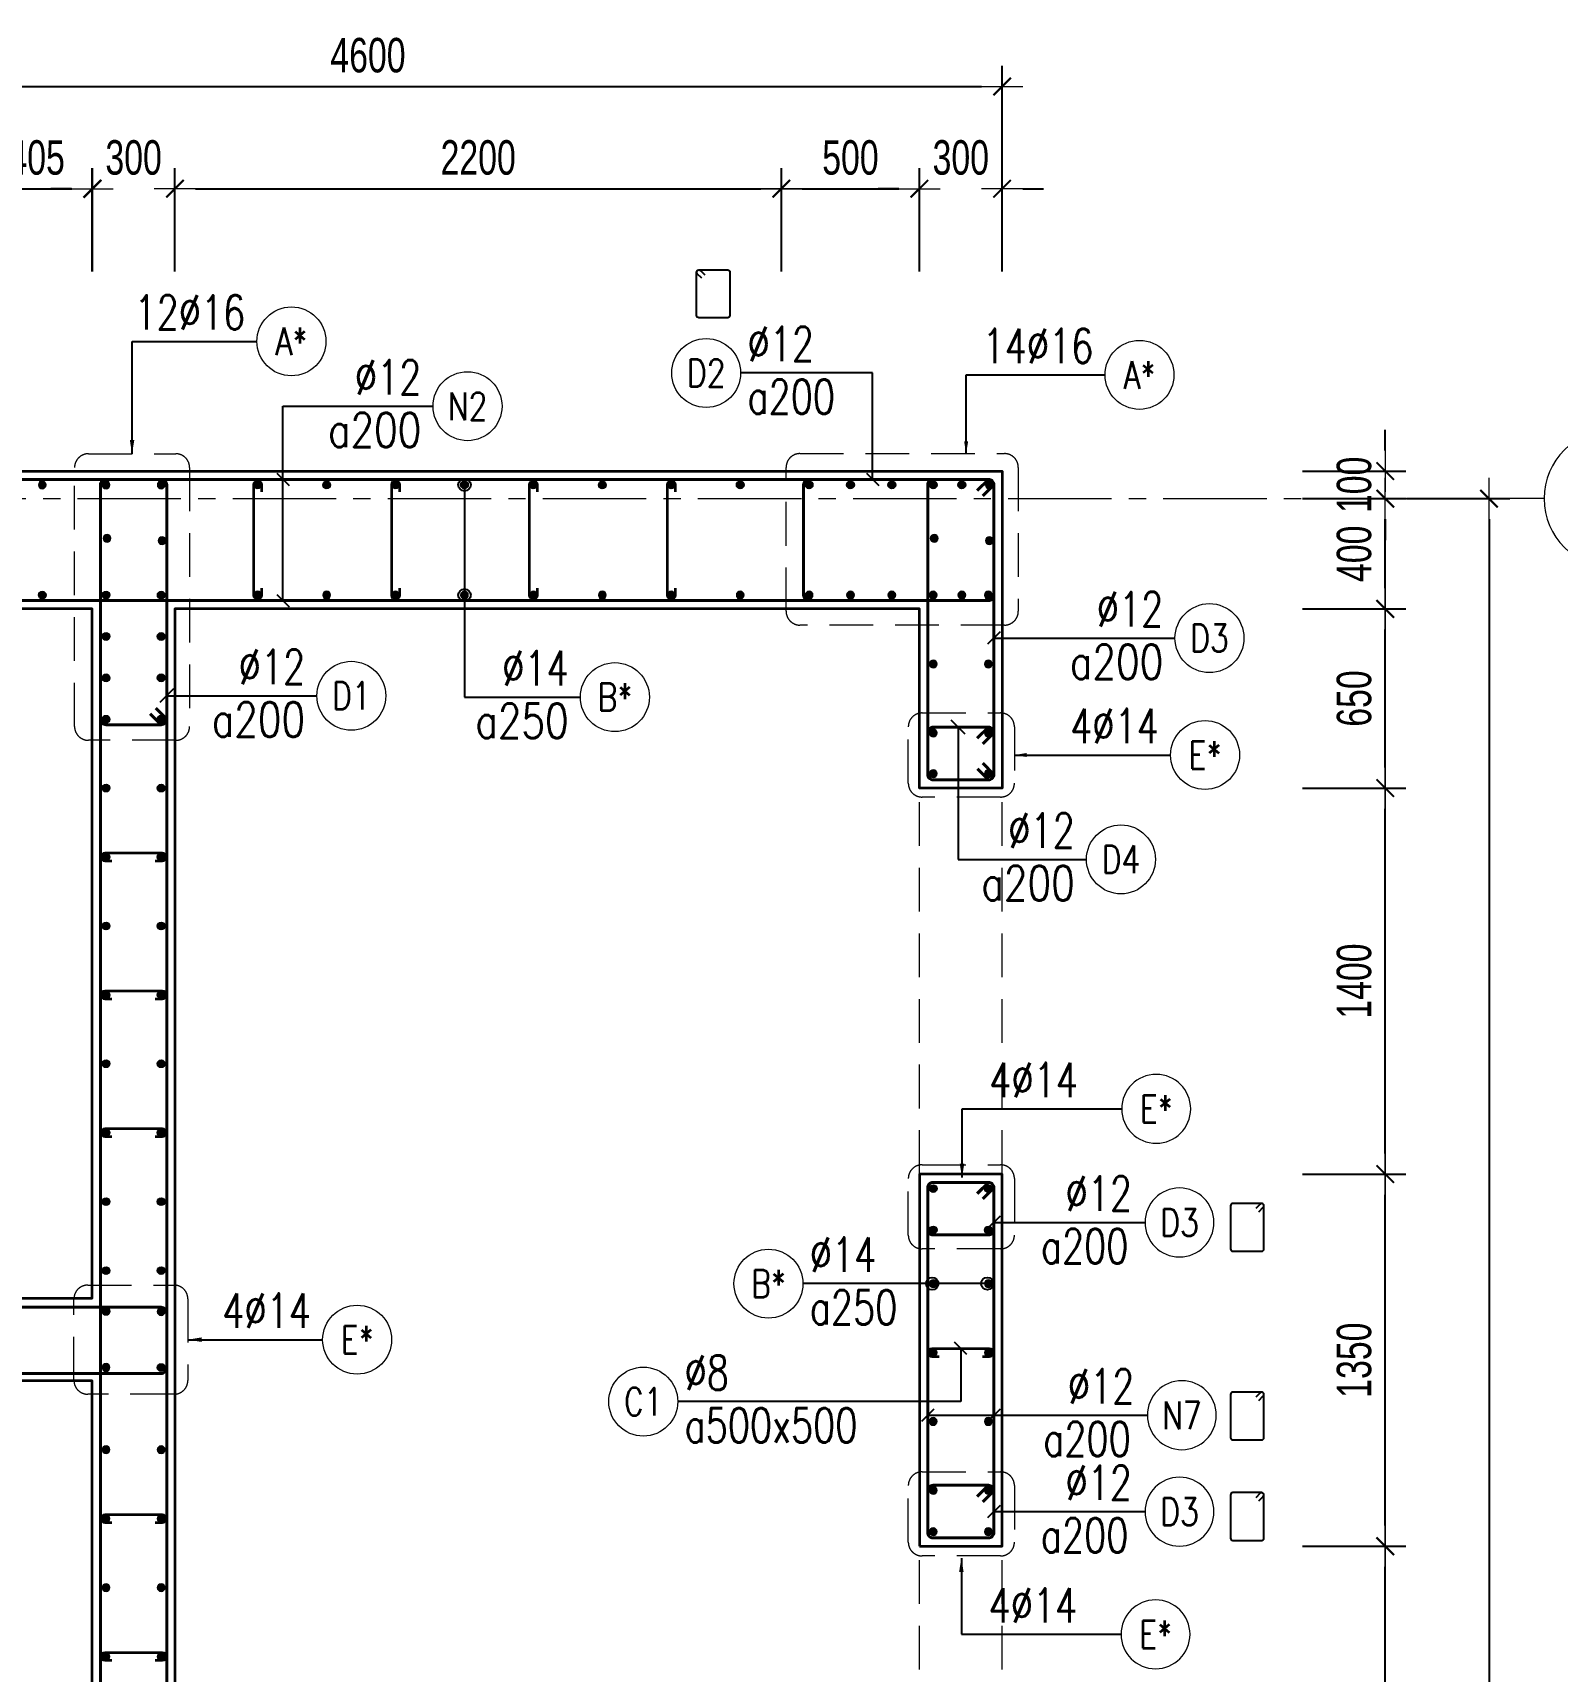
# Model space of a CAD drawing. Header units: millimetres. Extents: x 944027 to 981803, y -83026 to 82675.
# Drawn here: x 970183 to 975711, y 6873 to 12816 of the extents above; entities that cross this region are included whole.
import ezdxf
from ezdxf.enums import TextEntityAlignment as Align

# ---------------------------------------------------------------- set-up
doc = ezdxf.new("R2010")
doc.units = ezdxf.units.MM
doc.header["$MEASUREMENT"] = 0
for name, pattern in [('HIDDEN2', [4.7625, 3.175, -1.5875]), ('HT_Dim Grid$0$CENTER2', [1.125, 0.75, -0.125, 0.125, -0.125]), ('HT_Grid$0$CENTER2', [1.125, 0.75, -0.125, 0.125, -0.125])]:
    doc.linetypes.add(name, pattern=pattern)
doc.layers.get('0').update_dxf_attribs({"lineweight": 20})
doc.layers.get('Defpoints').update_dxf_attribs({"color": 151, "lineweight": 9})
for name, color, linetype, lineweight in [('HT_Dim Grid$0$NDC_S_AXIS', 5, 'HT_Dim Grid$0$CENTER2', 13), ('HT_Dim Grid$0$NDC_S_SYMBOL', 1, 'Continuous', 15), ('HT_Dim Grid$0$NDC_S_TEXT SYMBOL', 7, 'Continuous', 20), ('HT_Grid$0$NDC_S_AXIS', 5, 'HT_Grid$0$CENTER2', 13), ('KC-LEADER', 153, 'Continuous', 18), ('KC-THEP', 6, 'Continuous', 40), ('NDC_S_BEAM', 3, 'HIDDEN2', 20), ('NDC_S_DIM', 1, 'Continuous', 15), ('NDC_S_HIDDEN', 8, 'HIDDEN2', 13), ('NDC_S_LEADER', 1, 'Continuous', 15), ('NDC_S_REBAR', 4, 'Continuous', 35), ('NDC_S_STIRRUP', 4, 'Continuous', 40), ('NDC_S_VN TEXT', 7, 'Continuous', 20), ('NDC_S_WALL', 6, 'Continuous', 35)]:
    doc.layers.add(name, color=color, linetype=linetype, lineweight=lineweight)
doc.layers.add('Ligature', color=1, linetype='Continuous')
doc.styles.add('HT_Dim Grid$0$NDC_ANNO', font='', dxfattribs={"width": 0.8})
doc.styles.add('NDC_ARIAL', font='arial.ttf', dxfattribs={"width": 0.85})
doc.styles.add('NDC_DIM', font='', dxfattribs={"width": 0.75})
doc.styles.add('NDC_EN TXT', font='romans.shx', dxfattribs={"width": 0.8})
doc.styles.get('HT_Dim Grid$0$NDC_ANNO').set_extended_font_data('Dotum')
doc.styles.get('NDC_DIM').set_extended_font_data('Dotum')
doc.dimstyles.new('NDC_1-50', dxfattribs={"dimscale": 50, "dimtxt": 2.5, "dimasz": 1, "dimexe": 1.5, "dimexo": 0, "dimgap": 0.8, "dimtad": 1, "dimdec": 0, "dimdsep": 46, "dimtxsty": 'NDC_ARIAL', "dimblk": 'DIMMARK', "dimcen": 49999.938995, "dimdle": 1.5, "dimclrd": 1, "dimclre": 1, "dimclrt": 3, "dimadec": 0, "dimazin": 0, "dimtfac": 1, "dimtdec": 0, "dimtix": 1, "dimtmove": 2, "dimatfit": 3, "dimfxl": 1, "dimarcsym": 0})
doc.dimstyles.new('NDC_dim_30', dxfattribs={"dimscale": 30, "dimtxt": 2.5, "dimasz": 1.5, "dimexe": 1.5, "dimexo": 2.5, "dimgap": 1, "dimtad": 1, "dimdec": 0, "dimzin": 0, "dimdsep": 46, "dimtxsty": 'NDC_DIM', "dimblk": 'DIMMARK', "dimcen": 0.09, "dimdle": 1.2, "dimclrd": 1, "dimclre": 1, "dimclrt": 3, "dimadec": 0, "dimazin": 0, "dimtfac": 1, "dimtdec": 0, "dimtix": 1, "dimtofl": 0, "dimtmove": 0, "dimatfit": 3, "dimfxl": 6, "dimfxlon": 1, "dimtolj": 1, "dimtzin": 0, "dimarcsym": 0})
doc.dimstyles.new('NDC_dim_50', dxfattribs={"dimscale": 50, "dimtxt": 2.5, "dimasz": 1.5, "dimexe": 1.5, "dimexo": 2.5, "dimgap": 1, "dimtad": 1, "dimdec": 0, "dimzin": 0, "dimdsep": 46, "dimtxsty": 'NDC_DIM', "dimblk": 'DIMMARK', "dimcen": 0.09, "dimdle": 1.2, "dimclrd": 1, "dimclre": 1, "dimclrt": 3, "dimadec": 0, "dimazin": 0, "dimtfac": 1, "dimtdec": 0, "dimtix": 1, "dimtofl": 0, "dimtmove": 0, "dimatfit": 3, "dimfxl": 6, "dimfxlon": 1, "dimtolj": 1, "dimtzin": 0, "dimarcsym": 0})

# ---------------------------------------------------------------- blocks, each defined once
blk = doc.blocks.new('THEP')
at = {"layer": 'KC-LEADER', "color": 6}
blk.add_circle((0, 0), 14, dxfattribs=at)
at = {"layer": 'KC-THEP'}
for p, q in [((-14, 0), (14, 0)), ((9.9, 9.9), (-9.9, -9.9)), ((-9.9, 9.9), (9.9, -9.9)), ((0, 14), (0, -14))]:
    blk.add_line(p, q, dxfattribs=at)
blk = doc.blocks.new('DIMMARK')
at = {"layer": 'NDC_S_DIM', "color": 1}
blk.add_line((-1.5, 0), (1, 0), dxfattribs=at)
at = {"layer": 'NDC_S_DIM', "color": 2, "const_width": 0.1}
blk.add_lwpolyline([(-0.424, -0.424), (0.424, 0.424)], dxfattribs=at)
blk = doc.blocks.new('*U13')
blk.add_circle((-2.5, 0), 2.5)
at = {"layer": 'NDC_S_VN TEXT', "color": 3, "style": 'NDC_EN TXT', "width": 0.75}
blk.add_attdef('DK1', (0.5, 0.85), '', height=2.5, dxfattribs=at)
at = {"layer": 'NDC_S_VN TEXT', "color": 7, "style": 'NDC_EN TXT', "width": 0.8}
blk.add_attdef('SH2', text='', height=2, dxfattribs=at).set_placement((-2.5, 0), align=Align.MIDDLE)
blk = doc.blocks.new('*U11')
blk.add_circle((-2.5, 0), 2.5)
at = {"layer": 'NDC_S_VN TEXT', "color": 3, "style": 'NDC_EN TXT', "width": 0.75}
for tag, p in [('DK1', (0.5, 0.85)), ('KC1', (0.5, -2.97))]:
    blk.add_attdef(tag, p, '', height=2.5, dxfattribs=at)
at = {"layer": 'NDC_S_VN TEXT', "color": 7, "style": 'NDC_EN TXT', "width": 0.8}
blk.add_attdef('SH2', text='', height=2, dxfattribs=at).set_placement((-2.5, 0), align=Align.MIDDLE)
blk = doc.blocks.new('*U12')
blk.add_circle((-2.5, 0), 2.5)
at = {"layer": 'NDC_S_VN TEXT', "color": 3, "style": 'NDC_EN TXT', "width": 0.75}
for tag, p in [('DK1', (0.5, 0.85)), ('KC1', (0.5, -2.97))]:
    blk.add_attdef(tag, p, '', height=2.5, dxfattribs=at)
at = {"layer": 'NDC_S_VN TEXT', "color": 7, "style": 'NDC_EN TXT', "width": 0.8}
blk.add_attdef('SH2', text='', height=2, dxfattribs=at).set_placement((-2.5, 0), align=Align.MIDDLE)
blk = doc.blocks.new('*U9')
blk.add_circle((2.5, 0), 2.5)
at = {"layer": 'NDC_S_VN TEXT', "color": 3, "style": 'NDC_EN TXT', "width": 0.75}
blk.add_attdef('DK2', text='', height=2.5, dxfattribs=at).set_placement((-0.85, 0.85), align=Align.RIGHT)
at = {"layer": 'NDC_S_VN TEXT', "color": 7, "style": 'NDC_EN TXT', "width": 0.8}
blk.add_attdef('SH3', text='', height=2, dxfattribs=at).set_placement((2.5, 0), align=Align.MIDDLE)
blk = doc.blocks.new('*U10')
blk.add_circle((2.5, 0), 2.5)
at = {"layer": 'NDC_S_VN TEXT', "color": 3, "style": 'NDC_EN TXT'}
for tag, width, p in [('DK2', 0.75, (-0.85, 0.85)), ('KC2', 0.8, (-0.85, -2.97))]:
    blk.add_attdef(tag, text='', height=2.5, dxfattribs=dict(at, width=width)).set_placement(p, align=Align.RIGHT)
at = {"layer": 'NDC_S_VN TEXT', "color": 7, "style": 'NDC_EN TXT', "width": 0.8}
blk.add_attdef('SH3', text='', height=2, dxfattribs=at).set_placement((2.5, 0), align=Align.MIDDLE)
blk = doc.blocks.new('*D391')
at = {"layer": 'Defpoints', "color": 0, "transparency": 16777216}
for p in [(973698.3, 7325.9), (975087.8, 7325.9), (973698.3, 5925.9)]:
    blk.add_point(p, dxfattribs=at)
at = {"layer": 'NDC_S_DIM', "color": 1, "lineweight": -2, "transparency": 16777216}
for p, q in [((974787.8, 7325.9), (975162.8, 7325.9)), ((975087.8, 6000.9), (975087.8, 7250.9)), ((974787.8, 5925.9), (975162.8, 5925.9))]:
    blk.add_line(p, q, dxfattribs=at)
at = {"layer": 'NDC_S_DIM', "color": 1, "lineweight": -2, "transparency": 16777216, "xscale": 75, "yscale": 75, "zscale": 75}
for p, rotation in [((975087.8, 7325.9), 90), ((975087.8, 5925.9), 270)]:
    blk.add_blockref('DIMMARK', p, dxfattribs=dict(at, rotation=rotation))
at = {"layer": 'NDC_S_DIM', "color": 3, "transparency": 16777216, "insert": (974975.2, 6625.9), "char_height": 125, "attachment_point": 5, "rotation": 90, "style": 'NDC_DIM'}
blk.add_mtext('\\A1;1400', dxfattribs=at)
blk = doc.blocks.new('*D392')
at = {"layer": 'Defpoints', "color": 0, "transparency": 16777216}
for p in [(973698.3, 8675.9), (975087.8, 8675.9), (973698.3, 7325.9)]:
    blk.add_point(p, dxfattribs=at)
at = {"layer": 'NDC_S_DIM', "color": 1, "lineweight": -2, "transparency": 16777216}
for p, q in [((974787.8, 8675.9), (975162.8, 8675.9)), ((975087.8, 7400.9), (975087.8, 8600.9)), ((974787.8, 7325.9), (975162.8, 7325.9))]:
    blk.add_line(p, q, dxfattribs=at)
at = {"layer": 'NDC_S_DIM', "color": 1, "lineweight": -2, "transparency": 16777216, "xscale": 75, "yscale": 75, "zscale": 75}
for p, rotation in [((975087.8, 8675.9), 90), ((975087.8, 7325.9), 270)]:
    blk.add_blockref('DIMMARK', p, dxfattribs=dict(at, rotation=rotation))
at = {"layer": 'NDC_S_DIM', "color": 3, "transparency": 16777216, "insert": (974975.2, 8000.9), "char_height": 125, "attachment_point": 5, "rotation": 90, "style": 'NDC_DIM'}
blk.add_mtext('\\A1;1350', dxfattribs=at)
blk = doc.blocks.new('*D393')
at = {"layer": 'Defpoints', "color": 0, "transparency": 16777216}
for p in [(973698.3, 10075.9), (975087.8, 10075.9), (973698.3, 8675.9)]:
    blk.add_point(p, dxfattribs=at)
at = {"layer": 'NDC_S_DIM', "color": 1, "lineweight": -2, "transparency": 16777216}
for p, q in [((974787.8, 10075.9), (975162.8, 10075.9)), ((975087.8, 8750.9), (975087.8, 10000.9)), ((974787.8, 8675.9), (975162.8, 8675.9))]:
    blk.add_line(p, q, dxfattribs=at)
at = {"layer": 'NDC_S_DIM', "color": 1, "lineweight": -2, "transparency": 16777216, "xscale": 75, "yscale": 75, "zscale": 75}
for p, rotation in [((975087.8, 10075.9), 90), ((975087.8, 8675.9), 270)]:
    blk.add_blockref('DIMMARK', p, dxfattribs=dict(at, rotation=rotation))
at = {"layer": 'NDC_S_DIM', "color": 3, "transparency": 16777216, "insert": (974975.2, 9375.9), "char_height": 125, "attachment_point": 5, "rotation": 90, "style": 'NDC_DIM'}
blk.add_mtext('\\A1;1400', dxfattribs=at)
blk = doc.blocks.new('*D394')
at = {"layer": 'Defpoints', "color": 0, "transparency": 16777216}
for p in [(973398.3, 10725.9), (975087.8, 10725.9), (973698.3, 10075.9)]:
    blk.add_point(p, dxfattribs=at)
at = {"layer": 'NDC_S_DIM', "color": 1, "lineweight": -2, "transparency": 16777216}
for p, q in [((974787.8, 10725.9), (975162.8, 10725.9)), ((975087.8, 10150.9), (975087.8, 10650.9)), ((974787.8, 10075.9), (975162.8, 10075.9))]:
    blk.add_line(p, q, dxfattribs=at)
at = {"layer": 'NDC_S_DIM', "color": 1, "lineweight": -2, "transparency": 16777216, "xscale": 75, "yscale": 75, "zscale": 75}
for p, rotation in [((975087.8, 10725.9), 90), ((975087.8, 10075.9), 270)]:
    blk.add_blockref('DIMMARK', p, dxfattribs=dict(at, rotation=rotation))
at = {"layer": 'NDC_S_DIM', "color": 3, "transparency": 16777216, "insert": (974975.2, 10400.9), "char_height": 125, "attachment_point": 5, "rotation": 90, "style": 'NDC_DIM'}
blk.add_mtext('\\A1;650', dxfattribs=at)
blk = doc.blocks.new('*D395')
at = {"layer": 'Defpoints', "color": 0, "transparency": 16777216}
for p in [(973698.3, 11125.9), (975087.8, 11125.9), (973398.3, 10725.9)]:
    blk.add_point(p, dxfattribs=at)
at = {"layer": 'NDC_S_DIM', "color": 1, "lineweight": -2, "transparency": 16777216}
for p, q in [((974787.8, 11125.9), (975162.8, 11125.9)), ((975087.8, 10800.9), (975087.8, 11050.9)), ((974787.8, 10725.9), (975162.8, 10725.9))]:
    blk.add_line(p, q, dxfattribs=at)
at = {"layer": 'NDC_S_DIM', "color": 1, "lineweight": -2, "transparency": 16777216, "xscale": 75, "yscale": 75, "zscale": 75}
for p, rotation in [((975087.8, 11125.9), 90), ((975087.8, 10725.9), 270)]:
    blk.add_blockref('DIMMARK', p, dxfattribs=dict(at, rotation=rotation))
at = {"layer": 'NDC_S_DIM', "color": 3, "transparency": 16777216, "insert": (974975.2, 10925.9), "char_height": 125, "attachment_point": 5, "rotation": 90, "style": 'NDC_DIM'}
blk.add_mtext('\\A1;400', dxfattribs=at)
blk = doc.blocks.new('*D396')
at = {"layer": 'Defpoints', "color": 0, "transparency": 16777216}
for p in [(973756.8, 11125.9), (973698.3, 2125.9), (975464.2, 2125.9)]:
    blk.add_point(p, dxfattribs=at)
at = {"layer": 'NDC_S_DIM', "color": 1, "lineweight": -2, "transparency": 16777216}
for p, q in [((975164.2, 11125.9), (975539.2, 11125.9)), ((975464.2, 11050.9), (975464.2, 2200.9)), ((975164.2, 2125.9), (975539.2, 2125.9))]:
    blk.add_line(p, q, dxfattribs=at)
at = {"layer": 'NDC_S_DIM', "color": 1, "lineweight": -2, "transparency": 16777216, "xscale": 75, "yscale": 75, "zscale": 75}
for p, rotation in [((975464.2, 11125.9), 90), ((975464.2, 2125.9), 270)]:
    blk.add_blockref('DIMMARK', p, dxfattribs=dict(at, rotation=rotation))
at = {"layer": 'NDC_S_DIM', "color": 3, "transparency": 16777216, "insert": (975351.7, 6625.9), "char_height": 125, "attachment_point": 5, "rotation": 90, "style": 'NDC_DIM'}
blk.add_mtext('\\A1;9000', dxfattribs=at)
blk = doc.blocks.new('*D398')
at = {"layer": 'Defpoints', "color": 0, "transparency": 16777216}
for p in [(970698.3, 12250.2), (970398.3, 10725.9), (970698.3, 10725.9)]:
    blk.add_point(p, dxfattribs=at)
at = {"layer": 'NDC_S_DIM', "color": 1, "lineweight": -2, "transparency": 16777216}
for p, q in [((970398.3, 11950.2), (970398.3, 12325.2)), ((970698.3, 11950.2), (970698.3, 12325.2)), ((970323.3, 12250.2), (970248.3, 12250.2)), ((970773.3, 12250.2), (970848.3, 12250.2))]:
    blk.add_line(p, q, dxfattribs=at)
at = {"layer": 'NDC_S_DIM', "color": 1, "lineweight": -2, "transparency": 16777216, "xscale": 75, "yscale": 75, "zscale": 75}
blk.add_blockref('DIMMARK', (970398.3, 12250.2), dxfattribs=at)
at = {"layer": 'NDC_S_DIM', "color": 1, "lineweight": -2, "transparency": 16777216, "xscale": 75, "yscale": 75, "zscale": 75, "rotation": 180}
blk.add_blockref('DIMMARK', (970698.3, 12250.2), dxfattribs=at)
at = {"layer": 'NDC_S_DIM', "color": 3, "transparency": 16777216, "insert": (970548.3, 12362.8), "char_height": 125, "attachment_point": 5, "style": 'NDC_DIM'}
blk.add_mtext('\\A1;300', dxfattribs=at)
blk = doc.blocks.new('*D399')
at = {"layer": 'Defpoints', "color": 0, "transparency": 16777216}
for p in [(972897.8, 12250.2), (972897.8, 10978.3), (970698.3, 10725.9)]:
    blk.add_point(p, dxfattribs=at)
at = {"layer": 'NDC_S_DIM', "color": 1, "lineweight": -2, "transparency": 16777216}
for p, q in [((970698.3, 11950.2), (970698.3, 12325.2)), ((972897.8, 11950.2), (972897.8, 12325.2)), ((970773.3, 12250.2), (972822.8, 12250.2))]:
    blk.add_line(p, q, dxfattribs=at)
at = {"layer": 'NDC_S_DIM', "color": 1, "lineweight": -2, "transparency": 16777216, "xscale": 75, "yscale": 75, "zscale": 75, "rotation": 180}
blk.add_blockref('DIMMARK', (970698.3, 12250.2), dxfattribs=at)
at = {"layer": 'NDC_S_DIM', "color": 1, "lineweight": -2, "transparency": 16777216, "xscale": 75, "yscale": 75, "zscale": 75}
blk.add_blockref('DIMMARK', (972897.8, 12250.2), dxfattribs=at)
at = {"layer": 'NDC_S_DIM', "color": 3, "transparency": 16777216, "insert": (971798.1, 12362.8), "char_height": 125, "attachment_point": 5, "style": 'NDC_DIM'}
blk.add_mtext('\\A1;2200', dxfattribs=at)
blk = doc.blocks.new('*D400')
at = {"layer": 'Defpoints', "color": 0, "transparency": 16777216}
for p in [(973398.3, 12250.2), (972897.8, 10978.3), (973398.3, 10725.9)]:
    blk.add_point(p, dxfattribs=at)
at = {"layer": 'NDC_S_DIM', "color": 1, "lineweight": -2, "transparency": 16777216}
for p, q in [((972897.8, 11950.2), (972897.8, 12325.2)), ((973398.3, 11950.2), (973398.3, 12325.2)), ((972972.8, 12250.2), (973323.3, 12250.2))]:
    blk.add_line(p, q, dxfattribs=at)
at = {"layer": 'NDC_S_DIM', "color": 1, "lineweight": -2, "transparency": 16777216, "xscale": 75, "yscale": 75, "zscale": 75, "rotation": 180}
blk.add_blockref('DIMMARK', (972897.8, 12250.2), dxfattribs=at)
at = {"layer": 'NDC_S_DIM', "color": 1, "lineweight": -2, "transparency": 16777216, "xscale": 75, "yscale": 75, "zscale": 75}
blk.add_blockref('DIMMARK', (973398.3, 12250.2), dxfattribs=at)
at = {"layer": 'NDC_S_DIM', "color": 3, "transparency": 16777216, "insert": (973148.1, 12362.8), "char_height": 125, "attachment_point": 5, "style": 'NDC_DIM'}
blk.add_mtext('\\A1;500', dxfattribs=at)
blk = doc.blocks.new('*D401')
at = {"layer": 'Defpoints', "color": 0, "transparency": 16777216}
for p in [(973698.3, 12250.2), (973698.3, 11225.9), (973398.3, 10725.9)]:
    blk.add_point(p, dxfattribs=at)
at = {"layer": 'NDC_S_DIM', "color": 1, "lineweight": -2, "transparency": 16777216}
for p, q in [((973398.3, 11950.2), (973398.3, 12325.2)), ((973698.3, 11950.2), (973698.3, 12325.2)), ((973323.3, 12250.2), (973248.3, 12250.2)), ((973773.3, 12250.2), (973848.3, 12250.2))]:
    blk.add_line(p, q, dxfattribs=at)
at = {"layer": 'NDC_S_DIM', "color": 1, "lineweight": -2, "transparency": 16777216, "xscale": 75, "yscale": 75, "zscale": 75}
blk.add_blockref('DIMMARK', (973398.3, 12250.2), dxfattribs=at)
at = {"layer": 'NDC_S_DIM', "color": 1, "lineweight": -2, "transparency": 16777216, "xscale": 75, "yscale": 75, "zscale": 75, "rotation": 180}
blk.add_blockref('DIMMARK', (973698.3, 12250.2), dxfattribs=at)
at = {"layer": 'NDC_S_DIM', "color": 3, "transparency": 16777216, "insert": (973548.3, 12362.8), "char_height": 125, "attachment_point": 5, "style": 'NDC_DIM'}
blk.add_mtext('\\A1;300', dxfattribs=at)
blk = doc.blocks.new('*D406')
at = {"layer": 'Defpoints', "color": 0, "transparency": 16777216}
for p in [(970399.3, 12250.2), (969993.9, 11042.2), (970399.3, 10725.9)]:
    blk.add_point(p, dxfattribs=at)
at = {"layer": 'NDC_S_DIM', "color": 1, "lineweight": -2, "transparency": 16777216}
for p, q in [((969993.9, 11950.2), (969993.9, 12325.2)), ((970399.3, 11950.2), (970399.3, 12325.2)), ((970068.9, 12250.2), (970324.3, 12250.2))]:
    blk.add_line(p, q, dxfattribs=at)
at = {"layer": 'NDC_S_DIM', "color": 1, "lineweight": -2, "transparency": 16777216, "xscale": 75, "yscale": 75, "zscale": 75, "rotation": 180}
blk.add_blockref('DIMMARK', (969993.9, 12250.2), dxfattribs=at)
at = {"layer": 'NDC_S_DIM', "color": 1, "lineweight": -2, "transparency": 16777216, "xscale": 75, "yscale": 75, "zscale": 75}
blk.add_blockref('DIMMARK', (970399.3, 12250.2), dxfattribs=at)
at = {"layer": 'NDC_S_DIM', "color": 3, "transparency": 16777216, "insert": (970196.6, 12362.8), "char_height": 125, "attachment_point": 5, "style": 'NDC_DIM'}
blk.add_mtext('\\A1;405', dxfattribs=at)
blk = doc.blocks.new('*D414')
at = {"layer": 'Defpoints', "color": 0, "ltscale": 200, "transparency": 16777216}
for p in [(973698.3, 12621.2), (969098.3, 11389.3), (973698.3, 11225.9)]:
    blk.add_point(p, dxfattribs=at)
at = {"layer": 'NDC_S_DIM', "color": 1, "lineweight": -2, "ltscale": 200, "transparency": 16777216}
for p, q in [((969098.3, 12321.2), (969098.3, 12696.2)), ((973698.3, 12321.2), (973698.3, 12696.2)), ((969173.3, 12621.2), (973623.3, 12621.2))]:
    blk.add_line(p, q, dxfattribs=at)
at = {"layer": 'NDC_S_DIM', "color": 1, "lineweight": -2, "ltscale": 200, "transparency": 16777216, "xscale": 75, "yscale": 75, "zscale": 75, "rotation": 180}
blk.add_blockref('DIMMARK', (969098.3, 12621.2), dxfattribs=at)
at = {"layer": 'NDC_S_DIM', "color": 1, "lineweight": -2, "ltscale": 200, "transparency": 16777216, "xscale": 75, "yscale": 75, "zscale": 75}
blk.add_blockref('DIMMARK', (973698.3, 12621.2), dxfattribs=at)
at = {"layer": 'NDC_S_DIM', "color": 3, "ltscale": 200, "transparency": 16777216, "insert": (971398.3, 12733.8), "char_height": 125, "attachment_point": 5, "style": 'NDC_DIM'}
blk.add_mtext('\\A1;4600', dxfattribs=at)
blk = doc.blocks.new('*U22')
at = {"layer": 'HT_Dim Grid$0$NDC_S_SYMBOL'}
blk.add_line((5, 0), (9, 0), dxfattribs=at)
blk.add_circle((0, 0), 5, dxfattribs=at)
at = {"layer": 'HT_Dim Grid$0$NDC_S_TEXT SYMBOL', "color": 7, "style": 'HT_Dim Grid$0$NDC_ANNO', "width": 0.8}
blk.add_attdef('GRID', text='', height=4, rotation=270, dxfattribs=at).set_placement((0, 0), align=Align.MIDDLE)
blk = doc.blocks.new('*D419')
at = {"layer": 'Defpoints', "color": 0, "ltscale": 200, "transparency": 16777216}
for p in [(973698.3, 11225.9), (975087.8, 11225.9), (973698.3, 11125.9)]:
    blk.add_point(p, dxfattribs=at)
at = {"layer": 'NDC_S_DIM', "color": 1, "lineweight": -2, "ltscale": 200, "transparency": 16777216}
for p, q in [((975087.8, 11300.9), (975087.8, 11375.9)), ((974787.8, 11225.9), (975162.8, 11225.9)), ((974787.8, 11125.9), (975162.8, 11125.9)), ((975087.8, 11050.9), (975087.8, 10975.9))]:
    blk.add_line(p, q, dxfattribs=at)
at = {"layer": 'NDC_S_DIM', "color": 1, "lineweight": -2, "ltscale": 200, "transparency": 16777216, "xscale": 75, "yscale": 75, "zscale": 75}
for p, rotation in [((975087.8, 11225.9), 270), ((975087.8, 11125.9), 90)]:
    blk.add_blockref('DIMMARK', p, dxfattribs=dict(at, rotation=rotation))
at = {"layer": 'NDC_S_DIM', "color": 3, "ltscale": 200, "transparency": 16777216, "insert": (974975.2, 11175.9), "char_height": 125, "attachment_point": 5, "rotation": 90, "style": 'NDC_DIM'}
blk.add_mtext('\\A1;100', dxfattribs=at)

msp = doc.modelspace()

# ---------------------------------------------------------------- linework, layer by layer
at = {"layer": 'HT_Grid$0$NDC_S_AXIS', "ltscale": 500}
msp.add_line((965282.7, 11125.9), (975464.2, 11125.9), dxfattribs=at)
at = {"layer": 'Ligature'}
for points in [[(972608.6, 11926), (972592.7, 11941.9, -0.668179), (972598.4, 11955.9), (972703.1, 11955.9, -0.414214), (972711.2, 11947.7), (972711.2, 11790.6, -0.414214), (972703.1, 11782.4), (972598.4, 11782.4, -0.414214), (972590.3, 11790.6), (972590.3, 11947.7, -0.668179), (972604.2, 11953.5), (972620.2, 11937.5)], [(974629.5, 8539.4), (974645.4, 8555.4, 0.668179), (974639.7, 8569.4), (974535, 8569.4, 0.414214), (974526.9, 8561.2), (974526.9, 8404.1, 0.414214), (974535, 8395.9), (974639.7, 8395.9, 0.414214), (974647.8, 8404.1), (974647.8, 8561.2, 0.668179), (974633.9, 8567), (974617.9, 8551)], [(974629.4, 7855), (974645.4, 7871, 0.668179), (974639.6, 7884.9), (974535, 7884.9, 0.414214), (974526.8, 7876.8), (974526.8, 7719.7, 0.414214), (974535, 7711.5), (974639.6, 7711.5, 0.414214), (974647.8, 7719.7), (974647.8, 7876.8, 0.668179), (974633.9, 7882.5), (974617.9, 7866.6)], [(974629.4, 7490.4), (974645.4, 7506.4, 0.668179), (974639.6, 7520.3), (974535, 7520.3, 0.414214), (974526.8, 7512.2), (974526.8, 7355.1, 0.414214), (974535, 7346.9), (974639.6, 7346.9, 0.414214), (974647.8, 7355.1), (974647.8, 7512.2, 0.668179), (974633.9, 7517.9), (974617.9, 7502)]]:
    msp.add_lwpolyline(points, format="xyb", dxfattribs=at)
at = {"layer": 'NDC_S_BEAM', "ltscale": 50}
for p, q in [((973398.3, 8675.9), (973398.3, 10075.9)), ((973698.3, 8675.9), (973698.3, 10075.9)), ((973398.3, 5925.9), (973398.3, 7325.9)), ((973698.3, 5925.9), (973698.3, 7325.9))]:
    msp.add_line(p, q, dxfattribs=at)
at = {"layer": 'NDC_S_HIDDEN', "ltscale": 50}
for points in [[(970384.2, 11288.7), (970701.4, 11288.7, -0.414214), (970751.4, 11238.7), (970751.4, 10299.4, -0.414214), (970701.4, 10249.4), (970384.2, 10249.4, -0.414214), (970334.2, 10299.4), (970334.2, 11238.7, -0.414214)], [(972964.8, 11289.3), (973706.8, 11289.3, -0.414214), (973756.8, 11239.3), (973756.8, 10717.2, -0.414214), (973706.8, 10667.2), (972964.8, 10667.2, -0.414214), (972914.8, 10717.2), (972914.8, 11239.3, -0.414214)], [(973408, 10348.5), (973692.8, 10348.5, -0.414214), (973742.8, 10298.5), (973742.8, 10093.5, -0.414214), (973692.8, 10043.5), (973408, 10043.5, -0.414214), (973358, 10093.5), (973358, 10298.5, -0.414214)], [(973408, 8709.5), (973692.8, 8709.5, -0.414214), (973742.8, 8659.5), (973742.8, 8454.5, -0.414214), (973692.8, 8404.5), (973408, 8404.5, -0.414214), (973358, 8454.5), (973358, 8659.5, -0.414214)], [(970382, 8273.2), (970695, 8273.2, -0.414214), (970745, 8223.2), (970745, 7927.3, -0.414214), (970695, 7877.3), (970382, 7877.3, -0.414214), (970332, 7927.3), (970332, 8223.2, -0.414214)], [(973408, 7595.7), (973692.8, 7595.7, -0.414214), (973742.8, 7545.7), (973742.8, 7340.7, -0.414214), (973692.8, 7290.7), (973408, 7290.7, -0.414214), (973358, 7340.7), (973358, 7545.7, -0.414214)]]:
    msp.add_lwpolyline(points, format="xyb", close=True, dxfattribs=at)
at = {"layer": 'NDC_S_REBAR'}
for points in [[(971013.3, 11150.9), (971013.3, 11175.9, 1), (970983.3, 11175.9), (970983.3, 10775.9, 1), (971013.3, 10775.9), (971013.3, 10800.9)], [(971513.3, 11150.9), (971513.3, 11175.9, 1), (971483.3, 11175.9), (971483.3, 10775.9, 1), (971513.3, 10775.9), (971513.3, 10800.9)], [(972013.3, 11150.9), (972013.3, 11175.9, 1), (971983.3, 11175.9), (971983.3, 10775.9, 1), (972013.3, 10775.9), (972013.3, 10800.9)], [(972513.3, 11150.9), (972513.3, 11175.9, 1), (972483.3, 11175.9), (972483.3, 10775.9, 1), (972513.3, 10775.9), (972513.3, 10800.9)], [(970469.8, 9810.9), (970444.8, 9810.9, -1), (970444.8, 9840.9), (970651.8, 9840.9, -1), (970651.8, 9810.9), (970626.8, 9810.9)], [(970469.8, 9310.9), (970444.8, 9310.9, -1), (970444.8, 9340.9), (970651.8, 9340.9, -1), (970651.8, 9310.9), (970626.8, 9310.9)], [(970469.8, 8810.9), (970444.8, 8810.9, -1), (970444.8, 8840.9), (970651.8, 8840.9, -1), (970651.8, 8810.9), (970626.8, 8810.9)], [(973469.8, 8013.5), (973444.8, 8013.5, -1), (973444.8, 8043.5), (973651.8, 8043.5, -1), (973651.8, 8013.5), (973626.8, 8013.5)], [(970469.8, 7410.9), (970444.8, 7410.9, -1), (970444.8, 7440.9), (970651.8, 7440.9, -1), (970651.8, 7410.9), (970626.8, 7410.9)], [(970469.8, 6910.9), (970444.8, 6910.9, -1), (970444.8, 6940.9), (970651.8, 6940.9, -1), (970651.8, 6910.9), (970626.8, 6910.9)]]:
    msp.add_lwpolyline(points, format="xyb", dxfattribs=at)
at = {"layer": 'NDC_S_STIRRUP'}
for points in [[(970083.9, 10795.9), (970043.9, 10755.9, -0.414214), (970023.9, 10775.9), (970023.9, 11175.9, -0.414214), (970043.9, 11195.9), (973648.3, 11195.9, -0.414214), (973668.3, 11175.9), (973668.3, 10775.9, -0.414214), (973648.3, 10755.9), (970043.9, 10755.9, -0.414214), (970023.9, 10775.9), (970063.9, 10815.9)], [(970628.3, 2115.9), (970668.3, 2075.9, -0.414214), (970648.3, 2055.9), (970448.3, 2055.9, -0.414214), (970428.3, 2075.9), (970428.3, 11175.9, -0.414214), (970448.3, 11195.9), (970648.3, 11195.9, -0.414214), (970668.3, 11175.9), (970668.3, 2075.9, -0.414214), (970648.3, 2055.9), (970608.3, 2095.9)], [(970628.4, 10365.9), (970668.4, 10325.9, -0.414214), (970648.4, 10305.9), (970448.4, 10305.9, -0.414214), (970428.4, 10325.9), (970428.3, 11175.9, -0.414214), (970448.3, 11195.9), (970648.3, 11195.9, -0.414214), (970668.3, 11175.9), (970668.4, 10325.9, -0.414214), (970648.4, 10305.9), (970608.4, 10345.9)], [(973608.3, 11155.9), (973648.3, 11195.9, -0.414214), (973668.3, 11175.9), (973668.3, 10775.9, -0.414214), (973648.3, 10755.9), (972998.3, 10755.9, -0.414214), (972978.3, 10775.9), (972978.3, 11175.9, -0.414214), (972998.3, 11195.9), (973648.3, 11195.9, -0.414214), (973668.3, 11175.9), (973628.3, 11135.9)], [(973628.4, 10165.9), (973668.4, 10125.9, -0.414214), (973648.4, 10105.9), (973448.4, 10105.9, -0.414214), (973428.4, 10125.9), (973428.3, 11175.9, -0.414214), (973448.3, 11195.9), (973648.3, 11195.9, -0.414214), (973668.3, 11175.9), (973668.4, 10125.9, -0.414214), (973648.4, 10105.9), (973608.4, 10145.9)], [(973628.3, 10236.9), (973668.3, 10276.9, 0.414214), (973648.3, 10296.9), (973448.3, 10296.9, 0.414214), (973428.3, 10276.9), (973428.3, 10125.9, 0.414214), (973448.3, 10105.9), (973648.3, 10105.9, 0.414214), (973668.3, 10125.9), (973668.3, 10276.9, 0.414214), (973648.3, 10296.9), (973608.3, 10256.9)], [(973628.4, 8585.9), (973668.4, 8625.9, 0.414214), (973648.4, 8645.9), (973448.4, 8645.9, 0.414214), (973428.4, 8625.9), (973428.3, 7375.9, 0.414214), (973448.3, 7355.9), (973648.3, 7355.9, 0.414214), (973668.3, 7375.9), (973668.4, 8625.9, 0.414214), (973648.4, 8645.9), (973608.4, 8605.9)], [(973628.3, 8585.9), (973668.3, 8625.9, 0.414214), (973648.3, 8645.9), (973448.3, 8645.9, 0.414214), (973428.3, 8625.9), (973428.3, 8475, 0.414214), (973448.3, 8455), (973648.3, 8455, 0.414214), (973668.3, 8475), (973668.3, 8625.9, 0.414214), (973648.3, 8645.9), (973608.3, 8605.9)], [(967488.3, 7992.5), (967448.3, 7952.5, -0.414214), (967428.3, 7972.5), (967428.3, 8172.5, -0.414214), (967448.3, 8192.5), (970648.3, 8192.5, -0.414214), (970668.3, 8172.5), (970668.3, 7972.5, -0.414358), (970648.3, 7952.5), (967448.3, 7952.5, -0.414214), (967428.3, 7972.5), (967468.3, 8012.5)], [(973628.3, 7486.9), (973668.3, 7526.9, 0.414214), (973648.3, 7546.9), (973448.3, 7546.9, 0.414214), (973428.3, 7526.9), (973428.3, 7375.9, 0.414214), (973448.3, 7355.9), (973648.3, 7355.9, 0.414214), (973668.3, 7375.9), (973668.3, 7526.9, 0.414214), (973648.3, 7546.9), (973608.3, 7506.9)]]:
    msp.add_lwpolyline(points, format="xyb", dxfattribs=at)
at = {"layer": 'NDC_S_WALL', "ltscale": 10}
msp.add_lwpolyline([(970398.3, 2525.9), (970398.3, 7925.9), (967698.3, 7925.9), (967698.3, 7275.9), (967398.3, 7275.9), (967398.3, 11225.9), (969198.3, 11225.9), (969198.3, 10725.9), (967698.3, 10725.9), (967698.3, 8225.9), (970398.3, 8225.9), (970398.3, 10725.9), (969998.3, 10725.9), (969998.3, 11225.9), (973698.3, 11225.9), (973698.3, 10075.9), (973398.3, 10075.9), (973398.3, 10725.9), (970698.3, 10725.9), (970698.3, 2525.9)], dxfattribs=at)
at = {"layer": 'NDC_S_WALL'}
msp.add_lwpolyline([(973398.3, 7325.9), (973698.3, 7325.9), (973698.3, 8675.9), (973398.3, 8675.9)], close=True, dxfattribs=at)

# ---------------------------------------------------------------- block references
at = {"layer": 'HT_Dim Grid$0$NDC_S_AXIS'}
ref = msp.add_blockref('*U22', (975914.2, 11125.9), dxfattribs=dict(at, xscale=-50, yscale=50, zscale=50))
ref.add_attrib('GRID', 'Y4', dxfattribs={"layer": 'HT_Dim Grid$0$NDC_S_TEXT SYMBOL', "color": 7, "height": 200, "style": 'HT_Dim Grid$0$NDC_ANNO', "width": 0.8}).set_placement((975914.2, 11125.9), align=Align.MIDDLE)
at = {"layer": 'KC-THEP', "xscale": -1}
for p, rotation in [((970217, 11175.9), 170.331435563619), ((970448.4, 11175.9), 350.3314355636191), ((970648.4, 11175.9), 350.3314355636191), ((973651.8, 11175.9), 170.331435563619), ((970451.9, 10982.1), 350.3314355636191), ((973451.8, 10982.1), 350.3314355636191), ((970651.9, 10973.6), 350.3314355636191), ((973651.8, 10973.6), 350.3314355636191), ((970998.3, 10775.9), 170.331435563619), ((971248.3, 10775.9), 170.331435563619), ((971498.3, 10775.9), 170.331435563619), ((971748.3, 10775.9), 170.331435563619), ((971998.3, 10775.9), 170.331435563619), ((972248.3, 10775.9), 170.331435563619), ((972498.3, 10775.9), 170.331435563619), ((972748.3, 10775.9), 170.331435563619), ((972998.3, 10775.9), 170.331435563619), ((973148.3, 10775.9), 170.331435563619), ((973298.3, 10775.9), 170.331435563619), ((973448.3, 10775.9), 170.331435563619), ((973552.1, 10775.9), 170.331435563619), ((973648.3, 10775.9), 170.331435563619), ((973448.3, 10525.9), 170.331435563619), ((973648.3, 10525.9), 170.331435563619), ((973448.3, 10275.9), 170.331435563619), ((973648.3, 10275.9), 170.331435563619), ((973448.3, 10128.5), 170.331435563619), ((973648.3, 10128.5), 170.331435563619), ((973448.3, 8278.5), 170.331435563619), ((973648.3, 8278.5), 170.331435563619), ((970648.3, 8177.2), 170.331435563619), ((973448.3, 8028.5), 170.331435563619), ((973648.3, 8028.5), 170.331435563619), ((970448.3, 7974.4), 170.331435563619), ((973448.3, 7778.5), 170.331435563619), ((973648.3, 7778.5), 170.331435563619), ((970448.3, 7675.9), 350.3314355636191), ((970648.3, 7675.9), 350.3314355636191), ((973448.3, 7528.5), 170.331435563619), ((973648.3, 7528.5), 170.331435563619), ((970448.3, 7425.9), 350.3314355636191), ((970648.3, 7425.9), 350.3314355636191), ((973448.3, 7378.5), 170.331435563619), ((973648.3, 7378.5), 170.331435563619), ((970448.3, 7175.9), 350.3314355636191), ((970648.3, 7175.9), 350.3314355636191), ((970448.3, 6925.9), 350.3314355636191), ((970648.3, 6925.9), 350.3314355636191)]:
    msp.add_blockref('THEP', p, dxfattribs=dict(at, rotation=rotation))
at = {"layer": 'KC-THEP'}
for p, rotation in [((970998.3, 11175.9), 9.668564436380946), ((971248.3, 11175.9), 9.668564436380946), ((971498.3, 11175.9), 9.668564436380946), ((971748.3, 11175.9), 9.668564436380946), ((971998.3, 11175.9), 9.668564436380946), ((972248.3, 11175.9), 9.668564436380946), ((972498.3, 11175.9), 9.668564436380946), ((972748.3, 11175.9), 9.668564436380946), ((972998.3, 11175.9), 9.668564436380946), ((973148.3, 11175.9), 9.668564436380946), ((973298.3, 11175.9), 9.668564436380946), ((973448.3, 11175.9), 9.668564436380946), ((973552.1, 11175.9), 9.668564436380946), ((970217, 10775.9), 9.668564436380946), ((970448.4, 10775.9), 189.6685644363809), ((970648.4, 10775.9), 189.6685644363809), ((970448.3, 10625.9), 189.6685644363809), ((970648.3, 10625.9), 189.6685644363809), ((970448.3, 10475.9), 189.6685644363809), ((970648.3, 10475.9), 189.6685644363809), ((970448.3, 10325.9), 189.6685644363807), ((970648.3, 10325.9), 189.6685644363807), ((970448.3, 10075.9), 189.6685644363807), ((970648.3, 10075.9), 189.6685644363807), ((970448.3, 9825.9), 189.6685644363807), ((970648.3, 9825.9), 189.6685644363807), ((970448.3, 9575.9), 189.6685644363807), ((970648.3, 9575.9), 189.6685644363807), ((970448.3, 9325.9), 189.6685644363807), ((970648.3, 9325.9), 189.6685644363807), ((970448.3, 9075.9), 189.6685644363807), ((970648.3, 9075.9), 189.6685644363807), ((970448.3, 8825.9), 189.6685644363807), ((970648.3, 8825.9), 189.6685644363807), ((973448.3, 8623.3), 9.668564436380926), ((973648.3, 8623.3), 9.668564436380926), ((970448.3, 8575.9), 189.6685644363807), ((970648.3, 8575.9), 189.6685644363807), ((973448.3, 8473.3), 9.668564436380926), ((973648.3, 8473.3), 9.668564436380926), ((970448.3, 8325.9), 189.6685644363807), ((970648.3, 8325.9), 189.6685644363807), ((970448.3, 8177.5), 9.668564436380898), ((970648.3, 7974.1), 9.66856443638095)]:
    msp.add_blockref('THEP', p, dxfattribs=dict(at, rotation=rotation))
at = {"layer": 'NDC_S_VN TEXT', "xscale": 50, "yscale": 50, "zscale": 50}
for name, p, values in [('*U9', (970995.7, 11696.4), {'SH3': 'A*', 'DK2': '12%%C16'}), ('*U11', (972749.9, 11581.8), {'SH2': 'D2', 'DK1': '%%C12', 'KC1': 'a200'}), ('*U9', (974071.5, 11574.8), {'SH3': 'A*', 'DK2': '14%%C16'}), ('*U10', (971634.5, 11461.2), {'SH3': 'N2', 'DK2': '%%C12', 'KC2': 'a200'}), ('*U10', (974325.1, 10620.1), {'SH3': 'D3', 'DK2': '%%C12', 'KC2': 'a200'}), ('*U10', (971213, 10410.9), {'SH3': 'D1', 'DK2': '%%C12', 'KC2': 'a200'}), ('*U10', (972168.9, 10406), {'SH3': 'B*', 'DK2': '%%C14', 'KC2': 'a250'}), ('*U9', (974309.2, 10196), {'SH3': 'E*', 'DK2': '4%%C14'}), ('*U10', (974004.2, 9817.3), {'SH3': 'D4', 'DK2': '%%C12', 'KC2': 'a200'}), ('*U11', (972975.8, 8278.4), {'SH2': 'B*', 'DK1': '%%C14', 'KC1': 'a250'}), ('*U9', (971233.9, 8075.2), {'SH3': 'E*', 'DK2': '4%%C14'}), ('*U12', (972521.8, 7850.6), {'SH2': 'C1', 'DK1': '%%c8', 'KC1': 'a500x500'})]:
    msp.add_blockref(name, p, dxfattribs=at).add_auto_attribs(values)
at = {"layer": 'NDC_S_VN TEXT'}
ref = msp.add_blockref('*U13', (974132.1, 8912.4), dxfattribs=dict(at, xscale=-50, yscale=50, zscale=50))
ref.add_attrib('SH2', 'E*', dxfattribs={"color": 7, "height": 100, "style": 'NDC_EN TXT', "width": 0.8}).set_placement((974257.1, 8912.4), align=Align.MIDDLE)
ref.add_attrib('DK1', '4%%C14', (973651.8, 8954.7), dxfattribs={"color": 3, "height": 125, "style": 'NDC_EN TXT', "width": 0.75})
ref = msp.add_blockref('*U11', (974216.6, 8500.4), dxfattribs=dict(at, xscale=-50, yscale=50, zscale=50))
ref.add_attrib('SH2', 'D3', dxfattribs={"color": 7, "height": 100, "style": 'NDC_EN TXT', "width": 0.8}).set_placement((974341.6, 8500.4), align=Align.MIDDLE)
ref.add_attrib('DK1', '%%C12', (973928.2, 8542.7), dxfattribs={"color": 3, "height": 125, "style": 'NDC_EN TXT', "width": 0.75})
ref.add_attrib('KC1', 'a200', (973838.9, 8351.8), dxfattribs={"color": 3, "height": 125, "style": 'NDC_EN TXT', "width": 0.75})
ref = msp.add_blockref('*U11', (974225.1, 7801.1), dxfattribs=dict(at, xscale=-50, yscale=50, zscale=50))
ref.add_attrib('SH2', 'N7', dxfattribs={"color": 7, "height": 100, "style": 'NDC_EN TXT', "width": 0.8}).set_placement((974350.1, 7801.1), align=Align.MIDDLE)
ref.add_attrib('DK1', '%%C12', (973936.7, 7843.4), dxfattribs={"color": 3, "height": 125, "style": 'NDC_EN TXT', "width": 0.75})
ref.add_attrib('KC1', 'a200', (973847.4, 7652.5), dxfattribs={"color": 3, "height": 125, "style": 'NDC_EN TXT', "width": 0.75})
ref = msp.add_blockref('*U11', (974216.5, 7451.4), dxfattribs=dict(at, xscale=-50, yscale=50, zscale=50))
ref.add_attrib('SH2', 'D3', dxfattribs={"color": 7, "height": 100, "style": 'NDC_EN TXT', "width": 0.8}).set_placement((974341.5, 7451.4), align=Align.MIDDLE)
ref.add_attrib('DK1', '%%C12', (973928.1, 7493.7), dxfattribs={"color": 3, "height": 125, "style": 'NDC_EN TXT', "width": 0.75})
ref.add_attrib('KC1', 'a200', (973838.8, 7302.8), dxfattribs={"color": 3, "height": 125, "style": 'NDC_EN TXT', "width": 0.75})
ref = msp.add_blockref('*U13', (974129.7, 7006.4), dxfattribs=dict(at, xscale=-50, yscale=50, zscale=50))
ref.add_attrib('SH2', 'E*', dxfattribs={"color": 7, "height": 100, "style": 'NDC_EN TXT', "width": 0.8}).set_placement((974254.7, 7006.4), align=Align.MIDDLE)
ref.add_attrib('DK1', '4%%C14', (973649.4, 7048.7), dxfattribs={"color": 3, "height": 125, "style": 'NDC_EN TXT', "width": 0.75})

# ---------------------------------------------------------------- dimensions: what is measured, and where the dimension line sits
at = {"layer": 'NDC_S_DIM', "ltscale": 200}
dim = msp.add_linear_dim(base=(973698.3, 12621.2), p1=(969098.3, 11389.3), p2=(973698.3, 11225.9), dimstyle='NDC_dim_50', override={"dimtmove": 1}, dxfattribs=at)
dim.commit()
dim.dimension.update_dxf_attribs({"geometry": '*D414', "text_midpoint": (971398.3, 12733.8)})
at = {"layer": 'NDC_S_DIM'}
for base, p1, p2, picture, middle in [((970399.3, 12250.2), (969993.9, 11042.2), (970399.3, 10725.9), '*D406', (970196.6, 12362.8)), ((970698.3, 12250.2), (970398.3, 10725.9), (970698.3, 10725.9), '*D398', (970548.3, 12362.8)), ((972897.8486, 12250.2078), (970698.2882, 10725.9347), (972897.8486, 10978.2734), '*D399', (971798.0684, 12362.7927)), ((973398.2882, 12250.2078), (972897.8486, 10978.2734), (973398.2882, 10725.9347), '*D400', (973148.0684, 12362.7927)), ((973698.3, 12250.2), (973398.3, 10725.9), (973698.3, 11225.9), '*D401', (973548.3, 12362.8))]:
    dim = msp.add_linear_dim(base=base, p1=p1, p2=p2, dimstyle='NDC_dim_50', override={"dimtmove": 1}, dxfattribs=at)
    dim.commit()
    dim.dimension.update_dxf_attribs({"geometry": picture, "text_midpoint": middle})
at = {"layer": 'NDC_S_DIM', "ltscale": 200}
dim = msp.add_linear_dim(base=(975087.8, 11225.9), p1=(973698.3, 11125.9), p2=(973698.3, 11225.9), angle=90, dimstyle='NDC_dim_50', override={"dimtmove": 1}, dxfattribs=at)
dim.commit()
dim.dimension.update_dxf_attribs({"geometry": '*D419', "text_midpoint": (974975.2, 11175.9)})
at = {"layer": 'NDC_S_DIM'}
for base, p1, p2, picture, middle in [((975087.8, 11125.9), (973398.3, 10725.9), (973698.3, 11125.9), '*D395', (974975.2, 10925.9)), ((975087.8, 10725.9), (973698.3, 10075.9), (973398.3, 10725.9), '*D394', (974975.2, 10400.9)), ((975087.8, 10075.9), (973698.3, 8675.9), (973698.3, 10075.9), '*D393', (974975.2, 9375.9)), ((975087.8, 8675.9), (973698.3, 7325.9), (973698.3, 8675.9), '*D392', (974975.2, 8000.9)), ((975087.8, 7325.9), (973698.3, 5925.9), (973698.3, 7325.9), '*D391', (974975.2, 6625.9))]:
    dim = msp.add_linear_dim(base=base, p1=p1, p2=p2, angle=90, dimstyle='NDC_dim_50', override={"dimtmove": 1}, dxfattribs=at)
    dim.commit()
    dim.dimension.update_dxf_attribs({"geometry": picture, "text_midpoint": middle})
dim = msp.add_linear_dim(base=(975464.2, 2125.9), p1=(973756.8, 11125.9), p2=(973698.3, 2125.9), angle=90, dimstyle='NDC_dim_50', dxfattribs=at)
dim.commit()
dim.dimension.update_dxf_attribs({"geometry": '*D396', "text_midpoint": (975351.7, 6625.9)})

# ---------------------------------------------------------------- leaders
at = {"layer": 'NDC_S_LEADER'}
for points, dimstyle, override in [([(970542.8, 11288.7), (970542.8, 11696.4), (970995.7, 11696.4)], 'NDC_1-50', {"dimgap": 0.8, "dimtad": 0}), ([(973228.4, 11195.9), (973228.4, 11581.8), (972749.9, 11581.8)], 'NDC_dim_30', {"dimtad": 0, "dimldrblk": 'Oblique'}), ([(973567.8, 11289.3), (973567.8, 11574.8), (974071.5, 11574.8)], 'NDC_dim_30', {"dimtad": 0}), ([(971089.7, 10755.9), (971089.7, 11461), (971634.5, 11461)], 'NDC_dim_30', {"dimtad": 0, "dimldrblk": 'Oblique'}), ([(971089.7, 11195.9), (971089.7, 11461), (971634.5, 11461)], 'NDC_dim_30', {"dimtad": 0, "dimldrblk": 'Oblique'}), ([(971748.3, 11175.7), (971748.3, 10405.8), (972168.9, 10405.8)], 'NDC_dim_30', {"dimgap": 1, "dimtad": 0, "dimldrblk": 'Origin'}), ([(971748.3, 10775.7), (971748.3, 10405.8), (972168.9, 10405.8)], 'NDC_dim_30', {"dimgap": 1, "dimtad": 0, "dimldrblk": 'Origin'}), ([(973668.3, 10620.1), (974325.1, 10620.1)], 'NDC_dim_30', {"dimtad": 0, "dimldrblk": 'Oblique'}), ([(970668.3, 10410.9), (971213, 10410.9)], 'NDC_1-50', {"dimgap": 0.8, "dimtad": 0, "dimldrblk": 'Oblique'}), ([(973538.6, 10296.9), (973538.6, 9817.3), (974004.2, 9817.3)], 'NDC_1-50', {"dimgap": 0.8, "dimtad": 0, "dimldrblk": 'Oblique'}), ([(973742.8, 10196), (974309.2, 10196)], 'NDC_dim_30', {"dimtad": 0}), ([(973552.8, 8663.6), (973552.8, 8912.4), (974134.4, 8912.4)], 'NDC_1-50', {"dimgap": 0.8, "dimtad": 0}), ([(973668.3, 8500.4), (974218.6, 8500.4)], 'NDC_dim_30', {"dimtad": 0, "dimldrblk": 'Oblique'}), ([(973644.7, 8278.7), (972975.8, 8278.4)], 'NDC_dim_30', {"dimtad": 0, "dimldrblk": 'Origin'}), ([(973444.8, 8278.4), (972975.8, 8278.4)], 'NDC_dim_30', {"dimtad": 0, "dimldrblk": 'Origin'}), ([(970745, 8075.2), (971233.9, 8075.2)], 'NDC_1-50', {"dimgap": 0.8, "dimtad": 0}), ([(973548.3, 8043.5), (973548.3, 7850.9), (972521.8, 7850.7)], 'NDC_dim_30', {"dimtad": 0, "dimldrblk": 'Oblique'}), ([(973428.3, 7800.9), (974225.1, 7800.9)], 'NDC_dim_30', {"dimtad": 0, "dimldrblk": 'Oblique'}), ([(973668.3, 7800.9), (974225.1, 7800.9)], 'NDC_dim_30', {"dimtad": 0, "dimldrblk": 'Oblique'}), ([(973668.3, 7451.4), (974218.6, 7451.4)], 'NDC_dim_30', {"dimtad": 0, "dimldrblk": 'Oblique'}), ([(973550.4, 7282.5), (973550.4, 7006.4), (974132, 7006.4)], 'NDC_1-50', {"dimgap": 0.8, "dimtad": 0})]:
    msp.add_leader(points, dimstyle=dimstyle, override=override, dxfattribs=at)

doc.saveas('drawing.dxf')
